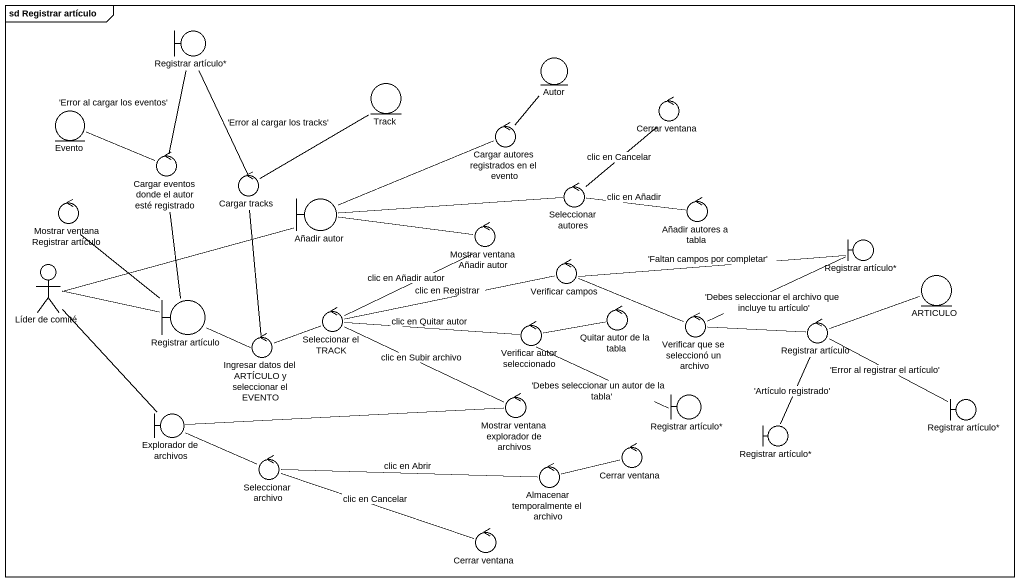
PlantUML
@startuml
mainframe sd Registrar artículo
boundary "Registrar artículo*" as Registrar_artículo
entity Autor
entity Track
control "Cerrar ventana" as Cerrar_ventana
entity Evento
control "Cargar autores registrados en el evento" as Cargar_autores_registrados
control "Cargar eventos donde el autor esté registrado" as Cargar_eventos_donde_el
control "Cargar tracks" as Cargar_tracks
control "Mostrar ventana Registrar artículo" as Mostrar_ventana_Registrar
boundary "Añadir autor" as Añadir_autor
control "Seleccionar autores" as Seleccionar_autores
control "Añadir autores a tabla" as Añadir_autores_a_tabla
control "Mostrar ventana Añadir autor" as Mostrar_ventana_Añadir_autor
boundary "Registrar artículo*" as Registrar_artículo_2
actor "Líder de comité" as Líder_de_comité
control "Verificar campos" as Verificar_campos
entity ARTICULO
boundary "Registrar artículo" as Registrar_artículo_3
control "Ingresar datos del ARTÍCULO y seleccionar el EVENTO" as Ingresar_datos_del_ARTÍCULO
control "Seleccionar el TRACK" as Seleccionar_el_TRACK
control "Verificar autor seleccionado" as Verificar_autor_seleccionado
control "Quitar autor de la tabla" as Quitar_autor_de_la_tabla
control "Verificar que se seleccionó un archivo" as Verificar_que_se_seleccionó
control "Registrar artículo" as Registrar_artículo_4
boundary "Explorador de archivos" as Explorador_de_archivos
control "Mostrar ventana explorador de archivos" as Mostrar_ventana_explorador
boundary "Registrar artículo*" as Registrar_artículo_5
boundary "Registrar artículo*" as Registrar_artículo_6
control "Cerrar ventana" as Cerrar_ventana_2
boundary "Registrar artículo*" as Registrar_artículo_7
control "Seleccionar archivo" as Seleccionar_archivo
control "Almacenar temporalmente el archivo" as Almacenar_temporalmente_el
control "Cerrar ventana" as Cerrar_ventana_3
Registrar_artículo -- Cargar_eventos_donde_el : 'Error al cargar los eventos'
Cargar_autores_registrados -up- Autor
Cargar_autores_registrados -left- Añadir_autor
Cargar_eventos_donde_el -left- Evento
Cargar_tracks -up- Registrar_artículo : 'Error al cargar los tracks'
Cargar_tracks -up- Track
Añadir_autor -right- Seleccionar_autores
Seleccionar_autores -up- Cerrar_ventana : clic en Cancelar
Seleccionar_autores -right- Añadir_autores_a_tabla : clic en Añadir
Mostrar_ventana_Añadir_autor -left- Añadir_autor
Líder_de_comité -right- Añadir_autor
Líder_de_comité -right- Registrar_artículo_3
Líder_de_comité -- Explorador_de_archivos
Verificar_campos -right- Registrar_artículo_2 : 'Faltan campos por completar'
Verificar_campos -right- Verificar_que_se_seleccionó
Registrar_artículo_3 -up- Cargar_eventos_donde_el
Registrar_artículo_3 -up- Mostrar_ventana_Registrar
Registrar_artículo_3 -right- Ingresar_datos_del_ARTÍCULO
Ingresar_datos_del_ARTÍCULO -up- Cargar_tracks
Ingresar_datos_del_ARTÍCULO -right- Seleccionar_el_TRACK
Seleccionar_el_TRACK -right- Mostrar_ventana_Añadir_autor : clic en Añadir autor
Seleccionar_el_TRACK -right- Verificar_campos : clic en Registrar
Seleccionar_el_TRACK -right- Verificar_autor_seleccionado : clic en Quitar autor
Seleccionar_el_TRACK -right- Mostrar_ventana_explorador : clic en Subir archivo
Verificar_autor_seleccionado -right- Quitar_autor_de_la_tabla
Verificar_autor_seleccionado -right- Registrar_artículo_5 : 'Debes seleccionar un autor de la tabla'
Verificar_que_se_seleccionó -right- Registrar_artículo_2 : 'Debes seleccionar el archivo que incluye tu artículo'
Verificar_que_se_seleccionó -right- Registrar_artículo_4
Registrar_artículo_4 -right- ARTICULO
Registrar_artículo_4 -right- Registrar_artículo_6 : 'Error al registrar el artículo'
Registrar_artículo_4 -- Registrar_artículo_7 : 'Artículo registrado'
Explorador_de_archivos -right- Mostrar_ventana_explorador
Explorador_de_archivos -right- Seleccionar_archivo
Seleccionar_archivo -right- Almacenar_temporalmente_el : clic en Abrir
Seleccionar_archivo -right- Cerrar_ventana_3 : clic en Cancelar
Almacenar_temporalmente_el -right- Cerrar_ventana_2
@enduml
